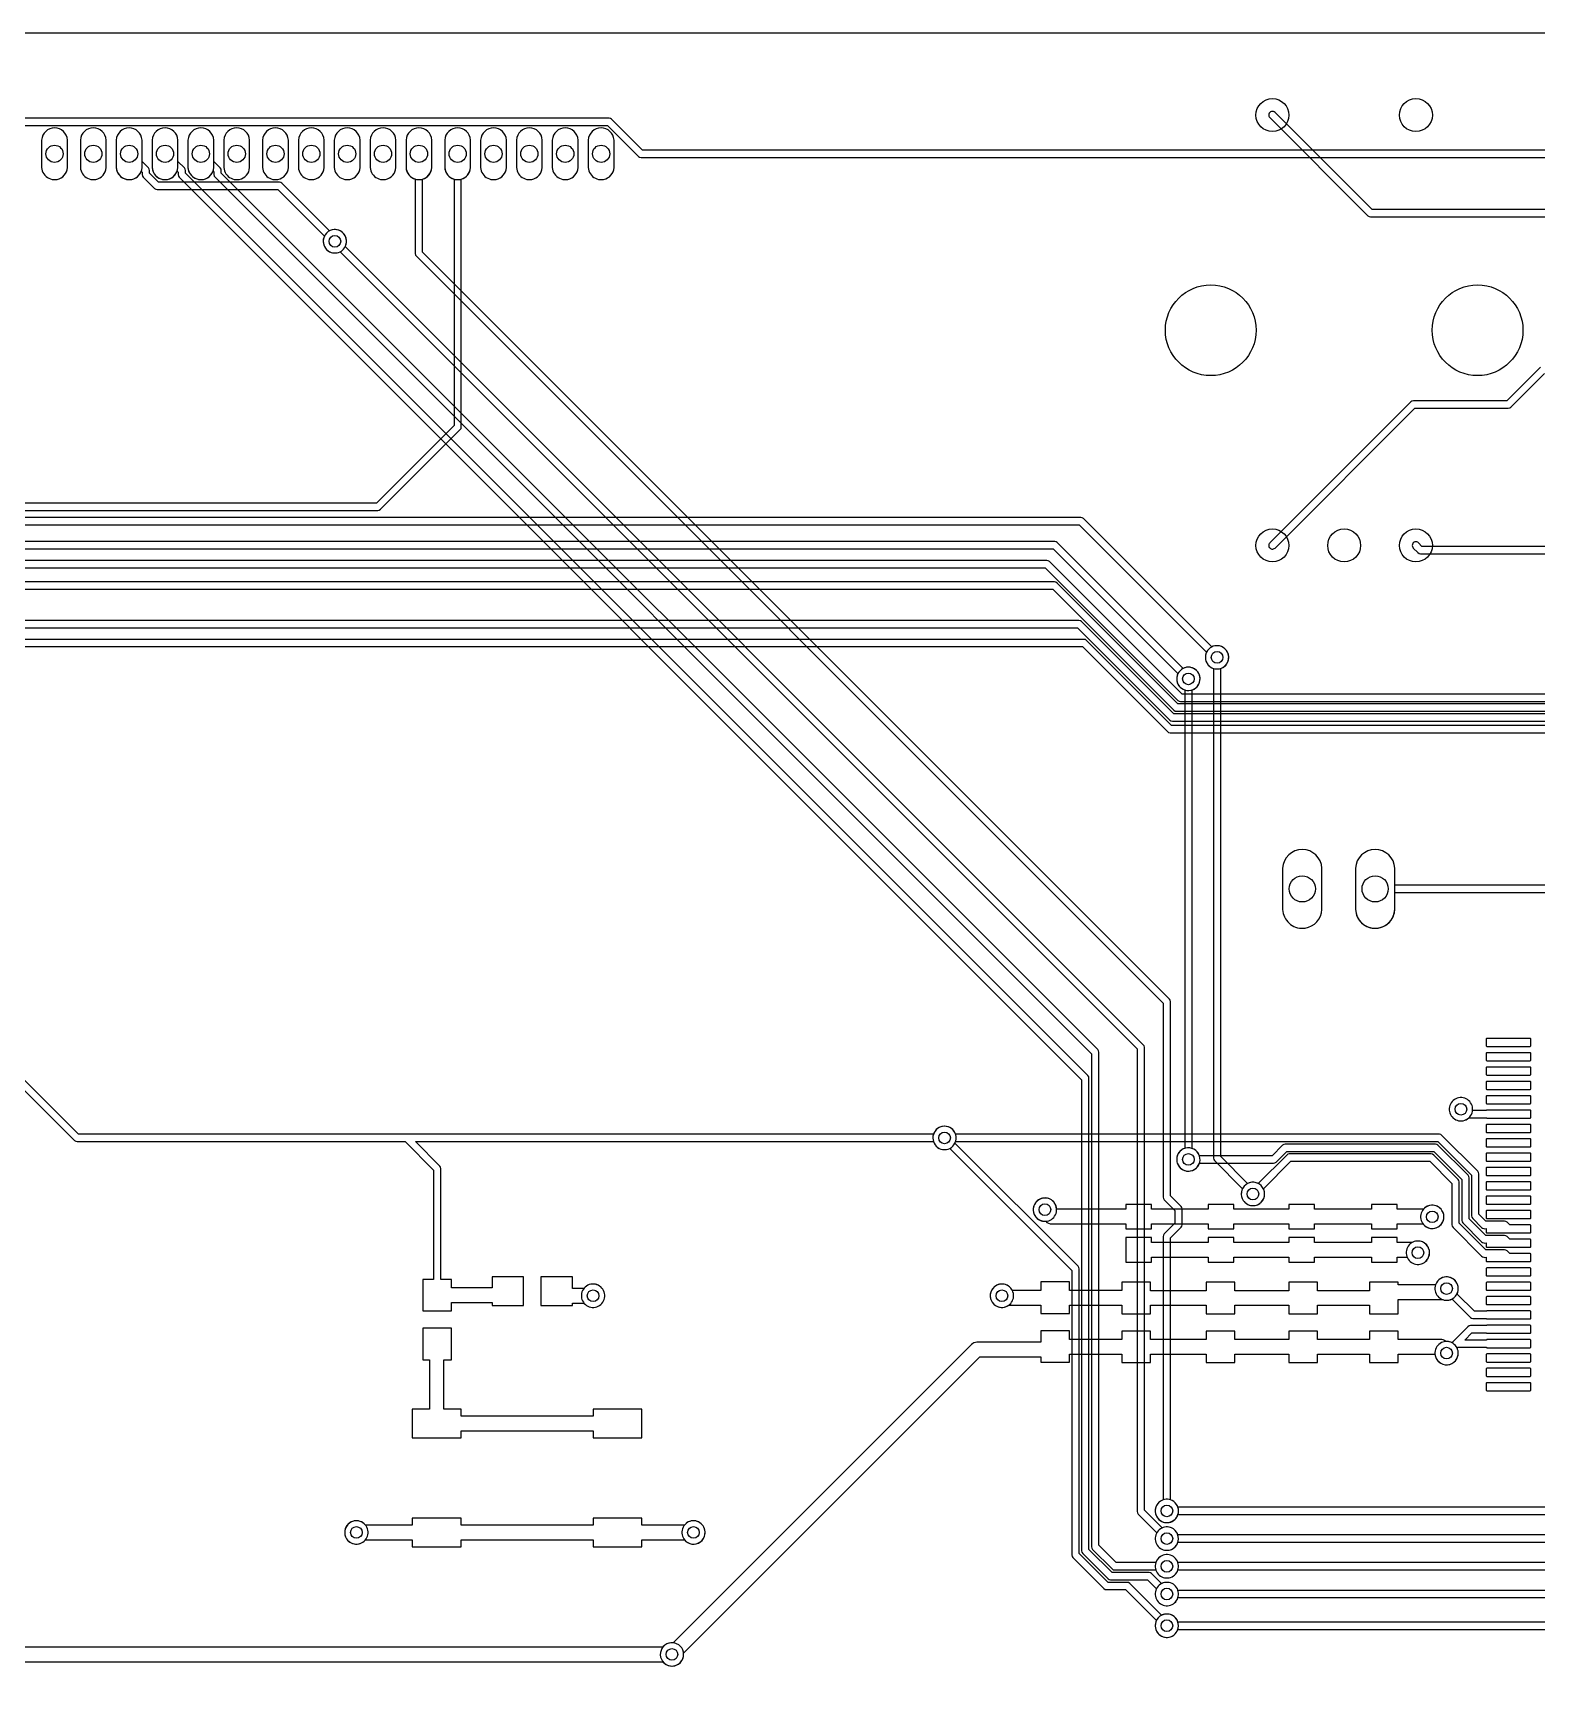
# Model space of a CAD drawing. Header units: millimetres. Extents: x 14 to 284, y -1 to 109.
# Drawn here: x 91.2 to 143.6, y 51 to 109 of the extents above; entities that cross this region are included whole.
import ezdxf

# ---------------------------------------------------------------- set-up
doc = ezdxf.new("R2010")
doc.units = ezdxf.units.MM

msp = doc.modelspace()

# ---------------------------------------------------------------- linework, layer by layer
at = {"layer": '16_copper'}
for points in [[(90.507, 105.789), (111.253, 105.789), (112.332, 104.71, 0.198912), (112.422, 104.673), (149.627, 104.673), (151.387, 102.914, 0.941273), (152.089, 102.504), (152.115, 102.55, 0.720354), (151.566, 103.093), (149.77, 104.89, 0.198912), (149.68, 104.927), (112.474, 104.927), (111.396, 106.006, 0.198912), (111.306, 106.043), (90.454, 106.043, 0.198912)], [(62.816, 52.246), (113.183, 52.246, 0.957941), (113.839, 52.726), (113.806, 52.769, 0.466719), (113.183, 52.754), (62.921, 52.754)]]:
    msp.add_lwpolyline(points, format="xyb", dxfattribs=at)
for points in [[(92.068, 103.908, 0.339455), (92.43, 104.321), (92.43, 105.279, 0.936604), (91.53, 105.279), (91.53, 104.321), (91.538, 104.262), (91.553, 104.205), (91.576, 104.151), (91.605, 104.099), (91.641, 104.053), (91.683, 104.011), (91.729, 103.975), (91.781, 103.946), (91.835, 103.923), (91.892, 103.908), (91.951, 103.9), (92.009, 103.9)], [(93.418, 103.908, 0.339455), (93.78, 104.321), (93.78, 105.279, 0.936604), (92.88, 105.279), (92.88, 104.321), (92.888, 104.262), (92.903, 104.205), (92.926, 104.151), (92.955, 104.099), (92.991, 104.053), (93.033, 104.011), (93.079, 103.975), (93.131, 103.946), (93.185, 103.923), (93.242, 103.908), (93.301, 103.9), (93.359, 103.9)], [(94.668, 103.908, 0.339455), (95.03, 104.321), (95.03, 105.279, 0.936604), (94.13, 105.279), (94.13, 104.321), (94.138, 104.262), (94.153, 104.205), (94.176, 104.151), (94.205, 104.099), (94.241, 104.053), (94.283, 104.011), (94.329, 103.975), (94.381, 103.946), (94.435, 103.923), (94.492, 103.908), (94.551, 103.9), (94.609, 103.9)], [(130.829, 54.205, 1), (130.671, 55.004), (130.619, 54.99, 0.035223), (130.566, 54.968), (130.218, 55.317, 0.198912), (130.128, 55.354), (128.841, 55.354), (128.034, 56.161), (128.034, 72.581, 0.198912), (127.997, 72.671), (96.541, 104.127), (96.541, 104.216, 0.198912), (96.504, 104.306), (96.28, 104.53), (96.28, 105.279, 0.936604), (95.38, 105.279), (95.38, 104.321, 0.812426), (96.254, 104.197), (96.287, 104.163), (96.287, 104.074, 0.198912), (96.324, 103.984), (127.78, 72.529), (127.78, 56.108, 0.198912), (127.817, 56.018), (128.699, 55.137, 0.198912), (128.788, 55.1), (130.075, 55.1), (130.387, 54.788), (130.385, 54.785), (130.364, 54.735), (130.351, 54.684), (130.344, 54.631), (130.344, 54.578), (130.351, 54.525), (130.364, 54.473), (130.385, 54.424), (130.411, 54.378), (130.444, 54.336), (130.481, 54.298), (130.524, 54.266), (130.57, 54.239), (130.619, 54.219), (130.671, 54.205), (130.723, 54.198), (130.777, 54.198)], [(130.829, 55.17, 1), (130.671, 55.969), (130.619, 55.955, 0.235788), (130.363, 55.697), (128.983, 55.697), (128.377, 56.303), (128.377, 73.488, 0.198912), (128.34, 73.578), (97.791, 104.127), (97.791, 104.216, 0.198912), (97.754, 104.306), (97.53, 104.53), (97.53, 105.279, 0.936604), (96.63, 105.279), (96.63, 104.321, 0.812426), (97.504, 104.197), (97.537, 104.163), (97.537, 104.074, 0.198912), (97.574, 103.984), (128.123, 73.436), (128.123, 56.25, 0.198912), (128.16, 56.16), (128.841, 55.48, 0.198912), (128.93, 55.443), (130.363, 55.443), (130.364, 55.439), (130.385, 55.389), (130.411, 55.343), (130.444, 55.301), (130.481, 55.263), (130.524, 55.231), (130.57, 55.204), (130.619, 55.184), (130.671, 55.17), (130.723, 55.163), (130.777, 55.163)], [(98.418, 103.908, 0.339455), (98.78, 104.321), (98.78, 105.279, 0.936604), (97.88, 105.279), (97.88, 104.321), (97.888, 104.262), (97.903, 104.205), (97.926, 104.151), (97.955, 104.099), (97.991, 104.053), (98.033, 104.011), (98.079, 103.975), (98.131, 103.946), (98.185, 103.923), (98.242, 103.908), (98.301, 103.9), (98.359, 103.9)], [(99.768, 103.908, 0.339455), (100.13, 104.321), (100.13, 105.279, 0.936604), (99.23, 105.279), (99.23, 104.321), (99.238, 104.262), (99.253, 104.205), (99.276, 104.151), (99.305, 104.099), (99.341, 104.053), (99.383, 104.011), (99.429, 103.975), (99.481, 103.946), (99.535, 103.923), (99.592, 103.908), (99.651, 103.9), (99.709, 103.9)], [(101.018, 103.908, 0.339455), (101.38, 104.321), (101.38, 105.279, 0.936604), (100.48, 105.279), (100.48, 104.321), (100.488, 104.262), (100.503, 104.205), (100.526, 104.151), (100.555, 104.099), (100.591, 104.053), (100.633, 104.011), (100.679, 103.975), (100.731, 103.946), (100.785, 103.923), (100.842, 103.908), (100.901, 103.9), (100.959, 103.9)], [(102.268, 103.908, 0.339455), (102.63, 104.321), (102.63, 105.279, 0.936604), (101.73, 105.279), (101.73, 104.321), (101.738, 104.262), (101.753, 104.205), (101.776, 104.151), (101.805, 104.099), (101.841, 104.053), (101.883, 104.011), (101.929, 103.975), (101.981, 103.946), (102.035, 103.923), (102.092, 103.908), (102.151, 103.9), (102.209, 103.9)], [(103.518, 103.908, 0.339455), (103.88, 104.321), (103.88, 105.279, 0.936604), (102.98, 105.279), (102.98, 104.321), (102.988, 104.262), (103.003, 104.205), (103.026, 104.151), (103.055, 104.099), (103.091, 104.053), (103.133, 104.011), (103.179, 103.975), (103.231, 103.946), (103.285, 103.923), (103.342, 103.908), (103.401, 103.9), (103.459, 103.9)], [(104.807, 103.918, 0.314638), (105.13, 104.321), (105.13, 105.279, 0.936604), (104.23, 105.279), (104.23, 104.321, 0.314638), (104.553, 103.918), (104.553, 101.32, 0.198912), (104.59, 101.23), (130.623, 75.197), (130.623, 68.434, 0.198912), (130.66, 68.344), (131.033, 67.971), (131.033, 67.529), (130.66, 67.156, 0.198912), (130.623, 67.066), (130.623, 57.887, 0.941276), (130.829, 57.101), (130.881, 57.114, 0.720356), (130.877, 57.887), (130.877, 67.013), (131.25, 67.387, 0.198912), (131.287, 67.476), (131.287, 68.024, 0.198912), (131.25, 68.113), (130.877, 68.487), (130.877, 75.25, 0.198912), (130.84, 75.34), (104.807, 101.373)], [(106.118, 103.908, 0.339455), (106.48, 104.321), (106.48, 105.279, 0.936604), (105.58, 105.279), (105.58, 104.321), (105.588, 104.262), (105.603, 104.205), (105.626, 104.151), (105.655, 104.099), (105.691, 104.053), (105.733, 104.011), (105.779, 103.975), (105.831, 103.946), (105.885, 103.923), (105.942, 103.908), (106.001, 103.9), (106.059, 103.9)], [(107.368, 103.908, 0.339455), (107.73, 104.321), (107.73, 105.279, 0.936604), (106.83, 105.279), (106.83, 104.321), (106.838, 104.262), (106.853, 104.205), (106.876, 104.151), (106.905, 104.099), (106.941, 104.053), (106.983, 104.011), (107.029, 103.975), (107.081, 103.946), (107.135, 103.923), (107.192, 103.908), (107.251, 103.9), (107.309, 103.9)], [(108.618, 103.908, 0.339455), (108.98, 104.321), (108.98, 105.279, 0.936604), (108.08, 105.279), (108.08, 104.321), (108.088, 104.262), (108.103, 104.205), (108.126, 104.151), (108.155, 104.099), (108.191, 104.053), (108.233, 104.011), (108.279, 103.975), (108.331, 103.946), (108.385, 103.923), (108.442, 103.908), (108.501, 103.9), (108.559, 103.9)], [(109.868, 103.908, 0.339455), (110.23, 104.321), (110.23, 105.279, 0.936604), (109.33, 105.279), (109.33, 104.321), (109.338, 104.262), (109.353, 104.205), (109.376, 104.151), (109.405, 104.099), (109.441, 104.053), (109.483, 104.011), (109.529, 103.975), (109.581, 103.946), (109.635, 103.923), (109.692, 103.908), (109.751, 103.9), (109.809, 103.9)], [(111.118, 103.908, 0.339455), (111.48, 104.321), (111.48, 105.279, 0.936604), (110.58, 105.279), (110.58, 104.321), (110.588, 104.262), (110.603, 104.205), (110.626, 104.151), (110.655, 104.099), (110.691, 104.053), (110.733, 104.011), (110.779, 103.975), (110.831, 103.946), (110.885, 103.923), (110.942, 103.908), (111.001, 103.9), (111.059, 103.9)], [(130.829, 56.135, 1), (130.671, 56.934), (130.619, 56.92), (130.588, 56.908), (129.967, 57.529), (129.967, 73.66, 0.198912), (129.929, 73.75), (102.113, 101.566, 0.941273), (101.411, 101.976), (101.385, 101.93, 0.720354), (101.934, 101.387), (129.713, 73.608), (129.713, 57.476, 0.198912), (129.75, 57.387), (130.398, 56.738), (130.385, 56.715), (130.364, 56.666), (130.351, 56.614), (130.344, 56.561), (130.344, 56.508), (130.351, 56.455), (130.364, 56.404), (130.385, 56.355), (130.411, 56.309), (130.444, 56.266), (130.481, 56.229), (130.524, 56.196), (130.57, 56.17), (130.619, 56.149), (130.671, 56.135), (130.723, 56.128), (130.777, 56.128)], [(133.829, 68.148, 1), (133.671, 68.947), (133.619, 68.933, 0.035223), (133.566, 68.911), (132.627, 69.85), (132.627, 86.863, 0.941276), (132.421, 87.649), (132.369, 87.636, 0.720356), (132.373, 86.863), (132.373, 69.797, 0.198912), (132.41, 69.708), (133.387, 68.731), (133.385, 68.728), (133.364, 68.678), (133.351, 68.627), (133.344, 68.574), (133.344, 68.521), (133.351, 68.468), (133.364, 68.416), (133.385, 68.367), (133.411, 68.321), (133.444, 68.279), (133.481, 68.241), (133.524, 68.209), (133.57, 68.182), (133.619, 68.162), (133.671, 68.148), (133.723, 68.141), (133.777, 68.141)], [(131.579, 69.351, 0.771278), (131.627, 70.137), (131.627, 86.113, 0.941276), (131.421, 86.899), (131.369, 86.886, 0.720356), (131.373, 86.113), (131.373, 70.137), (131.369, 70.136), (131.32, 70.115), (131.274, 70.089), (131.231, 70.056), (131.194, 70.019), (131.161, 69.976), (131.135, 69.93), (131.114, 69.881), (131.101, 69.829), (131.094, 69.777), (131.094, 69.723), (131.101, 69.671), (131.114, 69.619), (131.135, 69.57), (131.161, 69.524), (131.194, 69.481), (131.231, 69.444), (131.274, 69.411), (131.32, 69.385), (131.369, 69.364), (131.421, 69.351), (131.473, 69.344), (131.527, 69.344)], [(135.571, 77.815, 0.357806), (136.156, 78.461), (136.156, 79.899, 0.95208), (134.784, 79.899), (134.784, 78.461), (134.791, 78.393), (134.804, 78.327), (134.824, 78.263), (134.849, 78.201), (134.881, 78.141), (134.918, 78.085), (134.961, 78.033), (135.009, 77.985), (135.061, 77.943), (135.117, 77.905), (135.176, 77.873), (135.239, 77.848), (135.303, 77.828), (135.369, 77.815), (135.436, 77.808), (135.504, 77.808)], [(138.111, 77.815, 0.357806), (138.696, 78.461), (138.696, 79.899, 0.95208), (137.324, 79.899), (137.324, 78.461), (137.331, 78.393), (137.344, 78.327), (137.364, 78.263), (137.389, 78.201), (137.421, 78.141), (137.458, 78.085), (137.501, 78.033), (137.549, 77.985), (137.601, 77.943), (137.657, 77.905), (137.716, 77.873), (137.779, 77.848), (137.843, 77.828), (137.909, 77.815), (137.976, 77.808), (138.044, 77.808)], [(130.829, 53.101, 1), (130.671, 53.899), (130.619, 53.886, 0.035223), (130.566, 53.863), (129.456, 54.974, 0.198912), (129.366, 55.011), (128.699, 55.011), (127.691, 56.019), (127.691, 65.936, 0.198912), (127.654, 66.026), (123.363, 70.316, 0.941273), (122.661, 70.726), (122.635, 70.68, 0.720354), (123.184, 70.137), (127.437, 65.883), (127.437, 55.966, 0.198912), (127.474, 55.876), (128.557, 54.794, 0.198912), (128.646, 54.757), (129.314, 54.757), (130.387, 53.684), (130.385, 53.68), (130.364, 53.631), (130.351, 53.579), (130.344, 53.527), (130.344, 53.473), (130.351, 53.421), (130.364, 53.369), (130.385, 53.32), (130.411, 53.274), (130.444, 53.231), (130.481, 53.194), (130.524, 53.161), (130.57, 53.135), (130.619, 53.114), (130.671, 53.101), (130.723, 53.094), (130.777, 53.094)]]:
    msp.add_lwpolyline(points, format="xyb", close=True, dxfattribs=at)
for points in [[(141.079, 71.101), (141.131, 71.114), (141.18, 71.135), (141.226, 71.161), (141.269, 71.194), (141.306, 71.231), (141.339, 71.274), (141.365, 71.32), (141.386, 71.369), (141.399, 71.421), (141.406, 71.473), (141.406, 71.527), (141.399, 71.579), (141.386, 71.631), (141.365, 71.68), (141.339, 71.726), (141.306, 71.769), (141.269, 71.806), (141.226, 71.839), (141.18, 71.865), (141.131, 71.886), (141.079, 71.899), (141.027, 71.906), (140.973, 71.906), (140.921, 71.899), (140.869, 71.886), (140.82, 71.865), (140.774, 71.839), (140.731, 71.806), (140.694, 71.769), (140.661, 71.726), (140.635, 71.68), (140.614, 71.631), (140.601, 71.579), (140.594, 71.527), (140.594, 71.473), (140.601, 71.421), (140.614, 71.369), (140.635, 71.32), (140.661, 71.274), (140.694, 71.231), (140.731, 71.194), (140.774, 71.161), (140.82, 71.135), (140.869, 71.114), (140.921, 71.101), (140.973, 71.094), (141.027, 71.094)], [(126.579, 67.601), (126.631, 67.614), (126.68, 67.635), (126.726, 67.661), (126.769, 67.694), (126.806, 67.731), (126.839, 67.774), (126.865, 67.82), (126.886, 67.869), (126.899, 67.921), (126.906, 67.973), (126.906, 68.027), (126.899, 68.079), (126.886, 68.131), (126.865, 68.18), (126.839, 68.226), (126.806, 68.269), (126.769, 68.306), (126.726, 68.339), (126.68, 68.365), (126.631, 68.386), (126.579, 68.399), (126.527, 68.406), (126.473, 68.406), (126.421, 68.399), (126.369, 68.386), (126.32, 68.365), (126.274, 68.339), (126.231, 68.306), (126.194, 68.269), (126.161, 68.226), (126.135, 68.18), (126.114, 68.131), (126.101, 68.079), (126.094, 68.027), (126.094, 67.973), (126.101, 67.921), (126.114, 67.869), (126.135, 67.82), (126.161, 67.774), (126.194, 67.731), (126.231, 67.694), (126.274, 67.661), (126.32, 67.635), (126.369, 67.614), (126.421, 67.601), (126.473, 67.594), (126.527, 67.594)], [(140.079, 67.351), (140.131, 67.364), (140.18, 67.385), (140.226, 67.411), (140.269, 67.444), (140.306, 67.481), (140.339, 67.524), (140.365, 67.57), (140.386, 67.619), (140.399, 67.671), (140.406, 67.723), (140.406, 67.777), (140.399, 67.829), (140.386, 67.881), (140.365, 67.93), (140.339, 67.976), (140.306, 68.019), (140.269, 68.056), (140.226, 68.089), (140.18, 68.115), (140.131, 68.136), (140.079, 68.149), (140.027, 68.156), (139.973, 68.156), (139.921, 68.149), (139.869, 68.136), (139.82, 68.115), (139.774, 68.089), (139.731, 68.056), (139.694, 68.019), (139.661, 67.976), (139.635, 67.93), (139.614, 67.881), (139.601, 67.829), (139.594, 67.777), (139.594, 67.723), (139.601, 67.671), (139.614, 67.619), (139.635, 67.57), (139.661, 67.524), (139.694, 67.481), (139.731, 67.444), (139.774, 67.411), (139.82, 67.385), (139.869, 67.364), (139.921, 67.351), (139.973, 67.344), (140.027, 67.344)], [(139.579, 66.101), (139.631, 66.114), (139.68, 66.135), (139.726, 66.161), (139.769, 66.194), (139.806, 66.231), (139.839, 66.274), (139.865, 66.32), (139.886, 66.369), (139.899, 66.421), (139.906, 66.473), (139.906, 66.527), (139.899, 66.579), (139.886, 66.631), (139.865, 66.68), (139.839, 66.726), (139.806, 66.769), (139.769, 66.806), (139.726, 66.839), (139.68, 66.865), (139.631, 66.886), (139.579, 66.899), (139.527, 66.906), (139.473, 66.906), (139.421, 66.899), (139.369, 66.886), (139.32, 66.865), (139.274, 66.839), (139.231, 66.806), (139.194, 66.769), (139.161, 66.726), (139.135, 66.68), (139.114, 66.631), (139.101, 66.579), (139.094, 66.527), (139.094, 66.473), (139.101, 66.421), (139.114, 66.369), (139.135, 66.32), (139.161, 66.274), (139.194, 66.231), (139.231, 66.194), (139.274, 66.161), (139.32, 66.135), (139.369, 66.114), (139.421, 66.101), (139.473, 66.094), (139.527, 66.094)], [(140.579, 64.851), (140.631, 64.864), (140.68, 64.885), (140.726, 64.911), (140.769, 64.944), (140.806, 64.981), (140.839, 65.024), (140.865, 65.07), (140.886, 65.119), (140.899, 65.171), (140.906, 65.223), (140.906, 65.277), (140.899, 65.329), (140.886, 65.381), (140.865, 65.43), (140.839, 65.476), (140.806, 65.519), (140.769, 65.556), (140.726, 65.589), (140.68, 65.615), (140.631, 65.636), (140.579, 65.649), (140.527, 65.656), (140.473, 65.656), (140.421, 65.649), (140.369, 65.636), (140.32, 65.615), (140.274, 65.589), (140.231, 65.556), (140.194, 65.519), (140.161, 65.476), (140.135, 65.43), (140.114, 65.381), (140.101, 65.329), (140.094, 65.277), (140.094, 65.223), (140.101, 65.171), (140.114, 65.119), (140.135, 65.07), (140.161, 65.024), (140.194, 64.981), (140.231, 64.944), (140.274, 64.911), (140.32, 64.885), (140.369, 64.864), (140.421, 64.851), (140.473, 64.844), (140.527, 64.844)], [(110.829, 64.601), (110.881, 64.614), (110.93, 64.635), (110.976, 64.661), (111.019, 64.694), (111.056, 64.731), (111.089, 64.774), (111.115, 64.82), (111.136, 64.869), (111.149, 64.921), (111.156, 64.973), (111.156, 65.027), (111.149, 65.079), (111.136, 65.131), (111.115, 65.18), (111.089, 65.226), (111.056, 65.269), (111.019, 65.306), (110.976, 65.339), (110.93, 65.365), (110.881, 65.386), (110.829, 65.399), (110.777, 65.406), (110.723, 65.406), (110.671, 65.399), (110.619, 65.386), (110.57, 65.365), (110.524, 65.339), (110.481, 65.306), (110.444, 65.269), (110.411, 65.226), (110.385, 65.18), (110.364, 65.131), (110.351, 65.079), (110.344, 65.027), (110.344, 64.973), (110.351, 64.921), (110.364, 64.869), (110.385, 64.82), (110.411, 64.774), (110.444, 64.731), (110.481, 64.694), (110.524, 64.661), (110.57, 64.635), (110.619, 64.614), (110.671, 64.601), (110.723, 64.594), (110.777, 64.594)], [(125.079, 64.601), (125.131, 64.614), (125.18, 64.635), (125.226, 64.661), (125.269, 64.694), (125.306, 64.731), (125.339, 64.774), (125.365, 64.82), (125.386, 64.869), (125.399, 64.921), (125.406, 64.973), (125.406, 65.027), (125.399, 65.079), (125.386, 65.131), (125.365, 65.18), (125.339, 65.226), (125.306, 65.269), (125.269, 65.306), (125.226, 65.339), (125.18, 65.365), (125.131, 65.386), (125.079, 65.399), (125.027, 65.406), (124.973, 65.406), (124.921, 65.399), (124.869, 65.386), (124.82, 65.365), (124.774, 65.339), (124.731, 65.306), (124.694, 65.269), (124.661, 65.226), (124.635, 65.18), (124.614, 65.131), (124.601, 65.079), (124.594, 65.027), (124.594, 64.973), (124.601, 64.921), (124.614, 64.869), (124.635, 64.82), (124.661, 64.774), (124.694, 64.731), (124.731, 64.694), (124.774, 64.661), (124.82, 64.635), (124.869, 64.614), (124.921, 64.601), (124.973, 64.594), (125.027, 64.594)], [(140.579, 62.601), (140.631, 62.614), (140.68, 62.635), (140.726, 62.661), (140.769, 62.694), (140.806, 62.731), (140.839, 62.774), (140.865, 62.82), (140.886, 62.869), (140.899, 62.921), (140.906, 62.973), (140.906, 63.027), (140.899, 63.079), (140.886, 63.131), (140.865, 63.18), (140.839, 63.226), (140.806, 63.269), (140.769, 63.306), (140.726, 63.339), (140.68, 63.365), (140.631, 63.386), (140.579, 63.399), (140.527, 63.406), (140.473, 63.406), (140.421, 63.399), (140.369, 63.386), (140.32, 63.365), (140.274, 63.339), (140.231, 63.306), (140.194, 63.269), (140.161, 63.226), (140.135, 63.18), (140.114, 63.131), (140.101, 63.079), (140.094, 63.027), (140.094, 62.973), (140.101, 62.921), (140.114, 62.869), (140.135, 62.82), (140.161, 62.774), (140.194, 62.731), (140.231, 62.694), (140.274, 62.661), (140.32, 62.635), (140.369, 62.614), (140.421, 62.601), (140.473, 62.594), (140.527, 62.594)], [(102.579, 56.351), (102.631, 56.364), (102.68, 56.385), (102.726, 56.411), (102.769, 56.444), (102.806, 56.481), (102.839, 56.524), (102.865, 56.57), (102.886, 56.619), (102.899, 56.671), (102.906, 56.723), (102.906, 56.777), (102.899, 56.829), (102.886, 56.881), (102.865, 56.93), (102.839, 56.976), (102.806, 57.019), (102.769, 57.056), (102.726, 57.089), (102.68, 57.115), (102.631, 57.136), (102.579, 57.149), (102.527, 57.156), (102.473, 57.156), (102.421, 57.149), (102.369, 57.136), (102.32, 57.115), (102.274, 57.089), (102.231, 57.056), (102.194, 57.019), (102.161, 56.976), (102.135, 56.93), (102.114, 56.881), (102.101, 56.829), (102.094, 56.777), (102.094, 56.723), (102.101, 56.671), (102.114, 56.619), (102.135, 56.57), (102.161, 56.524), (102.194, 56.481), (102.231, 56.444), (102.274, 56.411), (102.32, 56.385), (102.369, 56.364), (102.421, 56.351), (102.473, 56.344), (102.527, 56.344)], [(114.329, 56.351), (114.381, 56.364), (114.43, 56.385), (114.476, 56.411), (114.519, 56.444), (114.556, 56.481), (114.589, 56.524), (114.615, 56.57), (114.636, 56.619), (114.649, 56.671), (114.656, 56.723), (114.656, 56.777), (114.649, 56.829), (114.636, 56.881), (114.615, 56.93), (114.589, 56.976), (114.556, 57.019), (114.519, 57.056), (114.476, 57.089), (114.43, 57.115), (114.381, 57.136), (114.329, 57.149), (114.277, 57.156), (114.223, 57.156), (114.171, 57.149), (114.119, 57.136), (114.07, 57.115), (114.024, 57.089), (113.981, 57.056), (113.944, 57.019), (113.911, 56.976), (113.885, 56.93), (113.864, 56.881), (113.851, 56.829), (113.844, 56.777), (113.844, 56.723), (113.851, 56.671), (113.864, 56.619), (113.885, 56.57), (113.911, 56.524), (113.944, 56.481), (113.981, 56.444), (114.024, 56.411), (114.07, 56.385), (114.119, 56.364), (114.171, 56.351), (114.223, 56.344), (114.277, 56.344)]]:
    msp.add_lwpolyline(points, close=True, dxfattribs=at)
at = {"layer": '1_copper'}
for points in [[(149.08, 103.23), (148.487, 103.23), (148.487, 105.02), (148.91, 105.02), (148.91, 106.02), (147.81, 106.02), (147.81, 105.02), (148.233, 105.02), (148.233, 103.23), (147.98, 103.23), (147.98, 102.857), (137.903, 102.857), (134.52, 106.24, 1), (134.34, 106.06), (137.76, 102.64, 0.198912), (137.85, 102.603), (147.98, 102.603), (147.98, 102.23), (149.08, 102.23)], [(92.068, 103.908, 0.339455), (92.43, 104.321), (92.43, 105.279, 0.936604), (91.53, 105.279), (91.53, 104.321), (91.538, 104.262), (91.553, 104.205), (91.576, 104.151), (91.605, 104.099), (91.641, 104.053), (91.683, 104.011), (91.729, 103.975), (91.781, 103.946), (91.835, 103.923), (91.892, 103.908), (91.951, 103.9), (92.009, 103.9)], [(93.418, 103.908, 0.339455), (93.78, 104.321), (93.78, 105.279, 0.936604), (92.88, 105.279), (92.88, 104.321), (92.888, 104.262), (92.903, 104.205), (92.926, 104.151), (92.955, 104.099), (92.991, 104.053), (93.033, 104.011), (93.079, 103.975), (93.131, 103.946), (93.185, 103.923), (93.242, 103.908), (93.301, 103.9), (93.359, 103.9)], [(101.829, 101.351, 1), (101.671, 102.149), (101.619, 102.136, 0.035223), (101.566, 102.113), (99.906, 103.774, 0.198912), (99.816, 103.811), (95.607, 103.811), (95.291, 104.127), (95.291, 104.216, 0.198912), (95.254, 104.306), (95.03, 104.53), (95.03, 105.279, 0.936604), (94.13, 105.279), (94.13, 104.321, 0.812426), (95.004, 104.197), (95.037, 104.163), (95.037, 104.074, 0.198912), (95.074, 103.984), (95.464, 103.594, 0.198912), (95.554, 103.557), (99.763, 103.557), (101.387, 101.934), (101.385, 101.93), (101.364, 101.881), (101.351, 101.829), (101.344, 101.777), (101.344, 101.723), (101.351, 101.671), (101.364, 101.619), (101.385, 101.57), (101.411, 101.524), (101.444, 101.481), (101.481, 101.444), (101.524, 101.411), (101.57, 101.385), (101.619, 101.364), (101.671, 101.351), (101.723, 101.344), (101.777, 101.344)], [(95.918, 103.908, 0.339455), (96.28, 104.321), (96.28, 105.279, 0.936604), (95.38, 105.279), (95.38, 104.321), (95.388, 104.262), (95.403, 104.205), (95.426, 104.151), (95.455, 104.099), (95.491, 104.053), (95.533, 104.011), (95.579, 103.975), (95.631, 103.946), (95.685, 103.923), (95.742, 103.908), (95.801, 103.9), (95.859, 103.9)], [(97.168, 103.908, 0.339455), (97.53, 104.321), (97.53, 105.279, 0.936604), (96.63, 105.279), (96.63, 104.321), (96.638, 104.262), (96.653, 104.205), (96.676, 104.151), (96.705, 104.099), (96.741, 104.053), (96.783, 104.011), (96.829, 103.975), (96.881, 103.946), (96.935, 103.923), (96.992, 103.908), (97.051, 103.9), (97.109, 103.9)], [(98.418, 103.908, 0.339455), (98.78, 104.321), (98.78, 105.279, 0.936604), (97.88, 105.279), (97.88, 104.321), (97.888, 104.262), (97.903, 104.205), (97.926, 104.151), (97.955, 104.099), (97.991, 104.053), (98.033, 104.011), (98.079, 103.975), (98.131, 103.946), (98.185, 103.923), (98.242, 103.908), (98.301, 103.9), (98.359, 103.9)], [(99.768, 103.908, 0.339455), (100.13, 104.321), (100.13, 105.279, 0.936604), (99.23, 105.279), (99.23, 104.321), (99.238, 104.262), (99.253, 104.205), (99.276, 104.151), (99.305, 104.099), (99.341, 104.053), (99.383, 104.011), (99.429, 103.975), (99.481, 103.946), (99.535, 103.923), (99.592, 103.908), (99.651, 103.9), (99.709, 103.9)], [(101.018, 103.908, 0.339455), (101.38, 104.321), (101.38, 105.279, 0.936604), (100.48, 105.279), (100.48, 104.321), (100.488, 104.262), (100.503, 104.205), (100.526, 104.151), (100.555, 104.099), (100.591, 104.053), (100.633, 104.011), (100.679, 103.975), (100.731, 103.946), (100.785, 103.923), (100.842, 103.908), (100.901, 103.9), (100.959, 103.9)], [(102.268, 103.908, 0.339455), (102.63, 104.321), (102.63, 105.279, 0.936604), (101.73, 105.279), (101.73, 104.321), (101.738, 104.262), (101.753, 104.205), (101.776, 104.151), (101.805, 104.099), (101.841, 104.053), (101.883, 104.011), (101.929, 103.975), (101.981, 103.946), (102.035, 103.923), (102.092, 103.908), (102.151, 103.9), (102.209, 103.9)], [(103.518, 103.908, 0.339455), (103.88, 104.321), (103.88, 105.279, 0.936604), (102.98, 105.279), (102.98, 104.321), (102.988, 104.262), (103.003, 104.205), (103.026, 104.151), (103.055, 104.099), (103.091, 104.053), (103.133, 104.011), (103.179, 103.975), (103.231, 103.946), (103.285, 103.923), (103.342, 103.908), (103.401, 103.9), (103.459, 103.9)], [(104.768, 103.908, 0.339455), (105.13, 104.321), (105.13, 105.279, 0.936604), (104.23, 105.279), (104.23, 104.321), (104.238, 104.262), (104.253, 104.205), (104.276, 104.151), (104.305, 104.099), (104.341, 104.053), (104.383, 104.011), (104.429, 103.975), (104.481, 103.946), (104.535, 103.923), (104.592, 103.908), (104.651, 103.9), (104.709, 103.9)], [(107.368, 103.908, 0.339455), (107.73, 104.321), (107.73, 105.279, 0.936604), (106.83, 105.279), (106.83, 104.321), (106.838, 104.262), (106.853, 104.205), (106.876, 104.151), (106.905, 104.099), (106.941, 104.053), (106.983, 104.011), (107.029, 103.975), (107.081, 103.946), (107.135, 103.923), (107.192, 103.908), (107.251, 103.9), (107.309, 103.9)], [(108.618, 103.908, 0.339455), (108.98, 104.321), (108.98, 105.279, 0.936604), (108.08, 105.279), (108.08, 104.321), (108.088, 104.262), (108.103, 104.205), (108.126, 104.151), (108.155, 104.099), (108.191, 104.053), (108.233, 104.011), (108.279, 103.975), (108.331, 103.946), (108.385, 103.923), (108.442, 103.908), (108.501, 103.9), (108.559, 103.9)], [(109.868, 103.908, 0.339455), (110.23, 104.321), (110.23, 105.279, 0.936604), (109.33, 105.279), (109.33, 104.321), (109.338, 104.262), (109.353, 104.205), (109.376, 104.151), (109.405, 104.099), (109.441, 104.053), (109.483, 104.011), (109.529, 103.975), (109.581, 103.946), (109.635, 103.923), (109.692, 103.908), (109.751, 103.9), (109.809, 103.9)], [(111.118, 103.908, 0.339455), (111.48, 104.321), (111.48, 105.279, 0.936604), (110.58, 105.279), (110.58, 104.321), (110.588, 104.262), (110.603, 104.205), (110.626, 104.151), (110.655, 104.099), (110.691, 104.053), (110.733, 104.011), (110.779, 103.975), (110.831, 103.946), (110.885, 103.923), (110.942, 103.908), (111.001, 103.9), (111.059, 103.9)], [(149.02, 91.49), (148.597, 91.49), (148.597, 93.58), (148.96, 93.58), (148.96, 94.58), (147.86, 94.58), (147.86, 93.58), (148.343, 93.58), (148.343, 91.49), (147.92, 91.49), (147.92, 91.117), (139.643, 91.117), (139.52, 91.24, 1), (139.34, 91.06), (139.5, 90.9, 0.198912), (139.59, 90.863), (147.92, 90.863), (147.92, 90.49), (149.02, 90.49)], [(67.221, 91.287, 0.187839), (67.137, 91.25), (67.084, 91.198), (66.887, 91.198, 0.941276), (66.101, 90.991), (66.114, 90.94, 0.720356), (66.887, 90.944), (67.137, 90.944, 0.340744), (67.279, 91.033), (126.787, 91.033), (131.137, 86.684, 0.941273), (131.839, 86.274), (131.865, 86.32, 0.720354), (131.316, 86.863), (126.929, 91.25, 0.198912), (126.84, 91.287), (67.226, 91.287)], [(135.571, 77.815, 0.357806), (136.156, 78.461), (136.156, 79.899, 0.95208), (134.784, 79.899), (134.784, 78.461), (134.791, 78.393), (134.804, 78.327), (134.824, 78.263), (134.849, 78.201), (134.881, 78.141), (134.918, 78.085), (134.961, 78.033), (135.009, 77.985), (135.061, 77.943), (135.117, 77.905), (135.176, 77.873), (135.239, 77.848), (135.303, 77.828), (135.369, 77.815), (135.436, 77.808), (135.504, 77.808)], [(141.079, 71.101, 0.139786), (141.278, 71.203), (141.888, 71.203), (141.895, 71.195), (141.908, 71.19), (143.412, 71.19), (143.425, 71.195), (143.435, 71.205), (143.44, 71.218), (143.44, 71.442), (143.435, 71.455), (143.425, 71.465), (143.412, 71.47), (141.908, 71.47), (141.895, 71.465), (141.888, 71.457), (141.404, 71.457), (141.406, 71.473), (141.406, 71.527), (141.399, 71.579), (141.386, 71.631), (141.365, 71.68), (141.339, 71.726), (141.306, 71.769), (141.269, 71.806), (141.226, 71.839), (141.18, 71.865), (141.131, 71.886), (141.079, 71.899), (141.027, 71.906), (140.973, 71.906), (140.921, 71.899), (140.869, 71.886), (140.82, 71.865), (140.774, 71.839), (140.731, 71.806), (140.694, 71.769), (140.661, 71.726), (140.635, 71.68), (140.614, 71.631), (140.601, 71.579), (140.594, 71.527), (140.594, 71.473), (140.601, 71.421), (140.614, 71.369), (140.635, 71.32), (140.661, 71.274), (140.694, 71.231), (140.731, 71.194), (140.774, 71.161), (140.82, 71.135), (140.869, 71.114), (140.921, 71.101), (140.973, 71.094), (141.027, 71.094)], [(143.425, 66.695), (143.435, 66.705), (143.44, 66.718), (143.44, 66.942), (143.435, 66.955), (143.425, 66.965), (143.412, 66.97), (142.7, 66.97), (142.606, 67.064, 0.198912), (142.516, 67.101), (141.864, 67.101), (141.284, 67.681), (141.284, 69.108, 0.198912), (141.247, 69.198), (140.198, 70.247, 0.198912), (140.108, 70.284), (134.875, 70.284, 0.198912), (134.785, 70.247), (134.415, 69.877), (131.887, 69.877, 0.941276), (131.101, 69.671), (131.114, 69.619, 0.720356), (131.887, 69.623), (134.468, 69.623, 0.198912), (134.557, 69.66), (134.927, 70.03), (140.055, 70.03), (141.03, 69.055), (141.03, 67.628, 0.198912), (141.067, 67.538), (141.721, 66.884, 0.33212), (141.88, 66.847), (141.88, 66.718), (141.885, 66.705), (141.895, 66.695), (141.908, 66.69), (143.412, 66.69)], [(135.011, 69.941, 0.187839), (134.927, 69.904), (133.934, 68.911, 0.941273), (133.524, 68.209), (133.57, 68.182, 0.720354), (134.113, 68.731), (135.069, 69.687), (139.913, 69.687), (140.687, 68.913), (140.687, 67.471, 0.198912), (140.724, 67.381), (141.721, 66.384, 0.33212), (141.88, 66.347), (141.88, 66.218), (141.885, 66.205), (141.895, 66.195), (141.908, 66.19), (143.412, 66.19), (143.425, 66.195), (143.435, 66.205), (143.44, 66.218), (143.44, 66.442), (143.435, 66.455), (143.425, 66.465), (143.412, 66.47), (142.7, 66.47), (142.606, 66.564, 0.198912), (142.516, 66.601), (141.864, 66.601), (140.941, 67.524), (140.941, 68.966, 0.198912), (140.904, 69.056), (140.056, 69.904, 0.198912), (139.966, 69.941), (135.017, 69.941)], [(130.22, 67.506), (132.19, 67.506), (132.19, 67.335), (133.09, 67.335), (133.09, 67.506), (135, 67.506), (135, 67.335), (135.9, 67.335), (135.9, 67.506), (137.88, 67.506), (137.88, 67.335), (138.78, 67.335), (138.78, 67.506), (139.675, 67.506, 0.972919), (140.339, 67.976), (140.306, 68.019, 0.457322), (139.69, 68.014), (138.78, 68.014), (138.78, 68.185), (137.88, 68.185), (137.88, 68.014), (135.9, 68.014), (135.9, 68.185), (135, 68.185), (135, 68.014), (133.09, 68.014), (133.09, 68.185), (132.19, 68.185), (132.19, 68.014), (130.22, 68.014), (130.22, 68.185), (129.32, 68.185), (129.32, 68.014), (126.906, 68.014, 0.951264), (126.094, 68.027), (126.094, 67.973, 0.376372), (126.473, 67.594), (126.527, 67.594, 0.231096), (126.74, 67.506), (129.32, 67.506), (129.32, 67.335), (130.22, 67.335)], [(139.579, 66.101, 1), (139.421, 66.899), (139.369, 66.886), (139.32, 66.865), (139.3, 66.854), (138.78, 66.854), (138.78, 67.025), (137.88, 67.025), (137.88, 66.854), (135.9, 66.854), (135.9, 67.025), (135, 67.025), (135, 66.854), (133.09, 66.854), (133.09, 67.025), (132.19, 67.025), (132.19, 66.854), (130.22, 66.854), (130.22, 67.025), (129.32, 67.025), (129.32, 66.175), (130.22, 66.175), (130.22, 66.346), (132.19, 66.346), (132.19, 66.175), (133.09, 66.175), (133.09, 66.346), (135, 66.346), (135, 66.175), (135.9, 66.175), (135.9, 66.346), (137.88, 66.346), (137.88, 66.175), (138.78, 66.175), (138.78, 66.346), (139.124, 66.346), (139.135, 66.32), (139.161, 66.274), (139.194, 66.231), (139.231, 66.194), (139.274, 66.161), (139.32, 66.135), (139.369, 66.114), (139.421, 66.101), (139.473, 66.094), (139.527, 66.094)], [(110.829, 64.601, 1), (110.671, 65.399), (110.619, 65.386, 0.143112), (110.433, 65.254), (110.03, 65.254), (110.03, 65.66), (108.93, 65.66), (108.93, 64.66), (110.03, 64.66), (110.03, 64.746), (110.433, 64.746), (110.444, 64.731), (110.481, 64.694), (110.524, 64.661), (110.57, 64.635), (110.619, 64.614), (110.671, 64.601), (110.723, 64.594), (110.777, 64.594)], [(143.425, 64.195), (143.435, 64.205), (143.44, 64.218), (143.44, 64.442), (143.435, 64.455), (143.425, 64.465), (143.412, 64.47), (141.908, 64.47), (141.895, 64.465), (141.888, 64.457), (141.473, 64.457), (140.87, 65.06, 0.106555), (140.899, 65.171), (140.906, 65.223, 0.879127), (140.114, 65.379), (138.81, 65.379), (138.81, 65.47), (137.81, 65.47), (137.81, 65.174), (136, 65.174), (136, 65.47), (135, 65.47), (135, 65.174), (133.12, 65.174), (133.12, 65.47), (132.12, 65.47), (132.12, 65.174), (130.18, 65.174), (130.18, 65.47), (129.18, 65.47), (129.18, 65.184), (127.36, 65.184), (127.36, 65.48), (126.36, 65.48), (126.36, 65.184), (125.363, 65.184, 0.994538), (124.635, 64.82), (124.661, 64.774, 0.431619), (125.245, 64.676), (126.36, 64.676), (126.36, 64.38), (127.36, 64.38), (127.36, 64.676), (129.18, 64.676), (129.18, 64.37), (130.18, 64.37), (130.18, 64.666), (132.12, 64.666), (132.12, 64.37), (133.12, 64.37), (133.12, 64.666), (135, 64.666), (135, 64.37), (136, 64.37), (136, 64.666), (137.81, 64.666), (137.81, 64.37), (138.81, 64.37), (138.81, 64.871), (140.353, 64.871, 0.109289), (140.527, 64.844), (140.579, 64.851, 0.106561), (140.69, 64.88), (141.33, 64.24, 0.198912), (141.42, 64.203), (141.888, 64.203), (141.895, 64.195), (141.908, 64.19), (143.412, 64.19)], [(140.68, 63.365, 0.098491), (140.527, 63.406), (140.473, 63.406, 0.203681), (140.28, 63.474), (138.81, 63.474), (138.81, 63.77), (137.81, 63.77), (137.81, 63.474), (136, 63.474), (136, 63.77), (135, 63.77), (135, 63.474), (133.12, 63.474), (133.12, 63.77), (132.12, 63.77), (132.12, 63.474), (130.18, 63.474), (130.18, 63.77), (129.18, 63.77), (129.18, 63.474), (127.36, 63.474), (127.36, 63.78), (126.36, 63.78), (126.36, 63.379), (124.125, 63.379, 0.198912), (123.945, 63.305), (113.545, 52.904, 0.957936), (113.421, 52.101), (113.473, 52.094, 0.466718), (113.904, 52.545), (124.23, 62.871), (126.36, 62.871), (126.36, 62.68), (127.36, 62.68), (127.36, 62.966), (129.18, 62.966), (129.18, 62.67), (130.18, 62.67), (130.18, 62.966), (132.12, 62.966), (132.12, 62.67), (133.12, 62.67), (133.12, 62.966), (135, 62.966), (135, 62.67), (136, 62.67), (136, 62.966), (137.81, 62.966), (137.81, 62.67), (138.81, 62.67), (138.81, 62.966), (140.095, 62.966, 0.990934), (140.906, 63.027), (140.899, 63.079, 0.065542), (140.865, 63.18), (140.863, 63.184), (140.883, 63.203), (141.888, 63.203), (141.895, 63.195), (141.908, 63.19), (143.412, 63.19), (143.425, 63.195), (143.435, 63.205), (143.44, 63.218), (143.44, 63.442), (143.435, 63.455), (143.425, 63.465), (143.412, 63.47), (141.908, 63.47), (141.895, 63.465), (141.888, 63.457), (141.137, 63.457), (141.383, 63.703), (141.888, 63.703), (141.895, 63.695), (141.908, 63.69), (143.412, 63.69), (143.425, 63.695), (143.435, 63.705), (143.44, 63.718), (143.44, 63.942), (143.435, 63.955), (143.425, 63.965), (143.412, 63.97), (141.908, 63.97), (141.895, 63.965), (141.888, 63.957), (141.33, 63.957, 0.198912), (141.24, 63.92), (140.684, 63.363)], [(106.15, 56.496), (110.75, 56.496), (110.75, 56.25), (112.45, 56.25), (112.45, 56.496), (113.933, 56.496, 0.957941), (114.589, 56.976), (114.556, 57.019, 0.466719), (113.933, 57.004), (112.45, 57.004), (112.45, 57.25), (110.75, 57.25), (110.75, 57.004), (106.15, 57.004), (106.15, 57.25), (104.45, 57.25), (104.45, 57.004), (102.817, 57.004, 0.957941), (102.161, 56.524), (102.194, 56.481, 0.466719), (102.817, 56.496), (104.45, 56.496), (104.45, 56.25), (106.15, 56.25)]]:
    msp.add_lwpolyline(points, format="xyb", close=True, dxfattribs=at)
for points in [[(79, 92.373), (103.25, 92.373, 0.198912), (103.34, 92.41), (106.12, 95.19, 0.198912), (106.157, 95.28), (106.157, 103.918, 0.314638), (106.48, 104.321), (106.48, 105.279, 0.936604), (105.58, 105.279), (105.58, 104.321, 0.314638), (105.903, 103.918), (105.903, 95.333), (103.197, 92.627), (79.138, 92.627)], [(143.769, 97.36), (142.599, 96.19), (139.343, 96.19, 0.198912), (139.253, 96.152), (134.34, 91.24), (134.323, 91.218), (134.31, 91.193), (134.304, 91.165), (134.304, 91.137), (134.31, 91.11), (134.321, 91.084), (134.339, 91.062), (134.36, 91.044), (134.385, 91.031), (134.413, 91.024), (134.441, 91.023), (134.468, 91.029, 0.120111), (134.52, 91.06), (139.395, 95.936), (142.652, 95.936, 0.198912), (142.742, 95.973), (143.912, 97.143)], [(67.887, 91.873), (127.697, 91.873), (132.137, 87.434), (132.135, 87.43), (132.114, 87.381), (132.101, 87.329), (132.094, 87.277), (132.094, 87.223), (132.101, 87.171), (132.114, 87.119), (132.135, 87.07), (132.161, 87.024), (132.194, 86.981), (132.231, 86.944), (132.274, 86.911), (132.32, 86.885), (132.369, 86.864), (132.421, 86.851), (132.473, 86.844), (132.527, 86.844), (132.579, 86.851, 1), (132.421, 87.649), (132.369, 87.636, 0.035223), (132.316, 87.613), (127.84, 92.09, 0.198912), (127.75, 92.127), (67.887, 92.127, 0.941276)], [(149.406, 85.967), (131.279, 85.967), (126.656, 90.59, 0.198912), (126.566, 90.627), (67.887, 90.627, 0.941276)], [(67.887, 90.373), (126.513, 90.373), (131.137, 85.75, 0.198912), (131.226, 85.713), (149.345, 85.713)], [(148.753, 85.624), (131.137, 85.624), (126.921, 89.84, 0.198912), (126.831, 89.877), (66.887, 89.877, 0.941276)], [(66.887, 89.623), (126.779, 89.623), (130.995, 85.407, 0.198912), (131.084, 85.37), (148.701, 85.37)], [(147.846, 85.281), (130.995, 85.281), (127.776, 88.5, 0.198912), (127.686, 88.537), (66.887, 88.537, 0.941276)], [(66.887, 88.283), (127.633, 88.283), (130.853, 85.064, 0.198912), (130.942, 85.027), (147.794, 85.027)], [(147.765, 84.877), (130.914, 84.877), (127.951, 87.84, 0.198912), (127.861, 87.877), (67.887, 87.877, 0.941276)], [(67.887, 87.623), (127.809, 87.623), (130.771, 84.66, 0.198912), (130.861, 84.623), (147.712, 84.623)], [(76.123, 86.963), (92.675, 70.41, 0.198912), (92.765, 70.373), (104.197, 70.373), (105.193, 69.377), (105.193, 65.57), (104.82, 65.57), (104.82, 64.47), (105.82, 64.47), (105.82, 64.766), (107.23, 64.766), (107.23, 64.66), (108.33, 64.66), (108.33, 65.66), (107.23, 65.66), (107.23, 65.274), (105.82, 65.274), (105.82, 65.57), (105.447, 65.57), (105.447, 69.43, 0.198912), (105.41, 69.52), (104.557, 70.373), (122.613, 70.373, 0.724133), (123.387, 70.373), (140.197, 70.373), (141.373, 69.197), (141.373, 67.785, 0.198912), (141.41, 67.695), (141.721, 67.384, 0.33212), (141.88, 67.347), (141.88, 67.218), (141.885, 67.205), (141.895, 67.195), (141.908, 67.19), (143.412, 67.19), (143.425, 67.195), (143.435, 67.205), (143.44, 67.218), (143.44, 67.442), (143.435, 67.455), (143.425, 67.465), (143.412, 67.47), (142.7, 67.47), (142.606, 67.564, 0.198912), (142.516, 67.601), (141.864, 67.601), (141.627, 67.838), (141.627, 69.25, 0.198912), (141.59, 69.34), (140.34, 70.59, 0.198912), (140.25, 70.627), (123.387, 70.627, 0.724133), (122.613, 70.627), (92.818, 70.627), (76.265, 87.179, 0.198912)], [(146.79, 79.307), (138.696, 79.307), (138.696, 79.899, 0.95208), (137.324, 79.899), (137.324, 78.461, 0.95208), (138.696, 78.461), (138.696, 79.053), (146.79, 79.053)], [(156.881, 57.627), (131.137, 57.627), (131.136, 57.631), (131.115, 57.68), (131.089, 57.726), (131.056, 57.769), (131.019, 57.806), (130.976, 57.839), (130.93, 57.865), (130.881, 57.886), (130.829, 57.899), (130.777, 57.906), (130.723, 57.906), (130.671, 57.899), (130.619, 57.886), (130.57, 57.865), (130.524, 57.839), (130.481, 57.806), (130.444, 57.769), (130.411, 57.726), (130.385, 57.68), (130.364, 57.631), (130.351, 57.579), (130.344, 57.527), (130.344, 57.473), (130.351, 57.421), (130.364, 57.369), (130.385, 57.32), (130.411, 57.274), (130.444, 57.231), (130.481, 57.194), (130.524, 57.161), (130.57, 57.135), (130.619, 57.114), (130.671, 57.101), (130.723, 57.094), (130.777, 57.094), (130.829, 57.101, 0.270611), (131.137, 57.373), (156.934, 57.373, 0.198912)], [(156.401, 56.662), (131.137, 56.662), (131.136, 56.666), (131.115, 56.715), (131.089, 56.761), (131.056, 56.803), (131.019, 56.841), (130.976, 56.873), (130.93, 56.9), (130.881, 56.92), (130.829, 56.934), (130.777, 56.941), (130.723, 56.941), (130.671, 56.934), (130.619, 56.92), (130.57, 56.9), (130.524, 56.873), (130.481, 56.841), (130.444, 56.803), (130.411, 56.761), (130.385, 56.715), (130.364, 56.666), (130.351, 56.614), (130.344, 56.561), (130.344, 56.508), (130.351, 56.455), (130.364, 56.404), (130.385, 56.355), (130.411, 56.309), (130.444, 56.266), (130.481, 56.229), (130.524, 56.196), (130.57, 56.17), (130.619, 56.149), (130.671, 56.135), (130.723, 56.128), (130.777, 56.128), (130.829, 56.135, 0.270611), (131.137, 56.408), (156.454, 56.408, 0.198912)], [(233.343, 56.284), (161.157, 56.284, 0.198912), (161.067, 56.247), (157.888, 53.068), (148.087, 53.068), (147.565, 53.59, 0.198912), (147.475, 53.627), (131.137, 53.627, 0.941276), (130.351, 53.421), (130.364, 53.369, 0.720356), (131.137, 53.373), (147.423, 53.373), (147.945, 52.851, 0.198912), (148.035, 52.814), (157.941, 52.814), (157.946, 52.814, 0.187839), (158.031, 52.851), (161.21, 56.03), (233.29, 56.03)], [(155.921, 55.697), (131.137, 55.697), (131.136, 55.701), (131.115, 55.75), (131.089, 55.796), (131.056, 55.838), (131.019, 55.876), (130.976, 55.908), (130.93, 55.935), (130.881, 55.955), (130.829, 55.969), (130.777, 55.976), (130.723, 55.976), (130.671, 55.969), (130.619, 55.955), (130.57, 55.935), (130.524, 55.908), (130.481, 55.876), (130.444, 55.838), (130.411, 55.796), (130.385, 55.75), (130.364, 55.701), (130.351, 55.649), (130.344, 55.596), (130.344, 55.543), (130.351, 55.49), (130.364, 55.439), (130.385, 55.389), (130.411, 55.343), (130.444, 55.301), (130.481, 55.263), (130.524, 55.231), (130.57, 55.204), (130.619, 55.184), (130.671, 55.17), (130.723, 55.163), (130.777, 55.163), (130.829, 55.17, 0.270611), (131.137, 55.443), (155.973, 55.443, 0.198912)], [(155.441, 54.731), (131.137, 54.731), (131.136, 54.735), (131.115, 54.785), (131.089, 54.831), (131.056, 54.873), (131.019, 54.911), (130.976, 54.943), (130.93, 54.97), (130.881, 54.99), (130.829, 55.004), (130.777, 55.011), (130.723, 55.011), (130.671, 55.004), (130.619, 54.99), (130.57, 54.97), (130.524, 54.943), (130.481, 54.911), (130.444, 54.873), (130.411, 54.831), (130.385, 54.785), (130.364, 54.735), (130.351, 54.684), (130.344, 54.631), (130.344, 54.578), (130.351, 54.525), (130.364, 54.473), (130.385, 54.424), (130.411, 54.378), (130.444, 54.336), (130.481, 54.298), (130.524, 54.266), (130.57, 54.239), (130.619, 54.219), (130.671, 54.205), (130.723, 54.198), (130.777, 54.198), (130.829, 54.205, 0.270611), (131.137, 54.477), (155.493, 54.477, 0.198912)]]:
    msp.add_lwpolyline(points, format="xyb", dxfattribs=at)
for points in [[(143.425, 73.695), (143.435, 73.705), (143.44, 73.718), (143.44, 73.942), (143.435, 73.955), (143.425, 73.965), (143.412, 73.97), (141.908, 73.97), (141.895, 73.965), (141.885, 73.955), (141.88, 73.942), (141.88, 73.718), (141.885, 73.705), (141.895, 73.695), (141.908, 73.69), (143.412, 73.69)], [(143.425, 73.195), (143.435, 73.205), (143.44, 73.218), (143.44, 73.442), (143.435, 73.455), (143.425, 73.465), (143.412, 73.47), (141.908, 73.47), (141.895, 73.465), (141.885, 73.455), (141.88, 73.442), (141.88, 73.218), (141.885, 73.205), (141.895, 73.195), (141.908, 73.19), (143.412, 73.19)], [(143.425, 72.695), (143.435, 72.705), (143.44, 72.718), (143.44, 72.942), (143.435, 72.955), (143.425, 72.965), (143.412, 72.97), (141.908, 72.97), (141.895, 72.965), (141.885, 72.955), (141.88, 72.942), (141.88, 72.718), (141.885, 72.705), (141.895, 72.695), (141.908, 72.69), (143.412, 72.69)], [(143.425, 72.195), (143.435, 72.205), (143.44, 72.218), (143.44, 72.442), (143.435, 72.455), (143.425, 72.465), (143.412, 72.47), (141.908, 72.47), (141.895, 72.465), (141.885, 72.455), (141.88, 72.442), (141.88, 72.218), (141.885, 72.205), (141.895, 72.195), (141.908, 72.19), (143.412, 72.19)], [(143.425, 71.695), (143.435, 71.705), (143.44, 71.718), (143.44, 71.942), (143.435, 71.955), (143.425, 71.965), (143.412, 71.97), (141.908, 71.97), (141.895, 71.965), (141.885, 71.955), (141.88, 71.942), (141.88, 71.718), (141.885, 71.705), (141.895, 71.695), (141.908, 71.69), (143.412, 71.69)], [(143.425, 70.695), (143.435, 70.705), (143.44, 70.718), (143.44, 70.942), (143.435, 70.955), (143.425, 70.965), (143.412, 70.97), (141.908, 70.97), (141.895, 70.965), (141.885, 70.955), (141.88, 70.942), (141.88, 70.718), (141.885, 70.705), (141.895, 70.695), (141.908, 70.69), (143.412, 70.69)], [(143.425, 70.195), (143.435, 70.205), (143.44, 70.218), (143.44, 70.442), (143.435, 70.455), (143.425, 70.465), (143.412, 70.47), (141.908, 70.47), (141.895, 70.465), (141.885, 70.455), (141.88, 70.442), (141.88, 70.218), (141.885, 70.205), (141.895, 70.195), (141.908, 70.19), (143.412, 70.19)], [(143.425, 69.695), (143.435, 69.705), (143.44, 69.718), (143.44, 69.942), (143.435, 69.955), (143.425, 69.965), (143.412, 69.97), (141.908, 69.97), (141.895, 69.965), (141.885, 69.955), (141.88, 69.942), (141.88, 69.718), (141.885, 69.705), (141.895, 69.695), (141.908, 69.69), (143.412, 69.69)], [(143.425, 69.195), (143.435, 69.205), (143.44, 69.218), (143.44, 69.442), (143.435, 69.455), (143.425, 69.465), (143.412, 69.47), (141.908, 69.47), (141.895, 69.465), (141.885, 69.455), (141.88, 69.442), (141.88, 69.218), (141.885, 69.205), (141.895, 69.195), (141.908, 69.19), (143.412, 69.19)], [(143.425, 68.695), (143.435, 68.705), (143.44, 68.718), (143.44, 68.942), (143.435, 68.955), (143.425, 68.965), (143.412, 68.97), (141.908, 68.97), (141.895, 68.965), (141.885, 68.955), (141.88, 68.942), (141.88, 68.718), (141.885, 68.705), (141.895, 68.695), (141.908, 68.69), (143.412, 68.69)], [(143.425, 68.195), (143.435, 68.205), (143.44, 68.218), (143.44, 68.442), (143.435, 68.455), (143.425, 68.465), (143.412, 68.47), (141.908, 68.47), (141.895, 68.465), (141.885, 68.455), (141.88, 68.442), (141.88, 68.218), (141.885, 68.205), (141.895, 68.195), (141.908, 68.19), (143.412, 68.19)], [(143.425, 67.695), (143.435, 67.705), (143.44, 67.718), (143.44, 67.942), (143.435, 67.955), (143.425, 67.965), (143.412, 67.97), (141.908, 67.97), (141.895, 67.965), (141.885, 67.955), (141.88, 67.942), (141.88, 67.718), (141.885, 67.705), (141.895, 67.695), (141.908, 67.69), (143.412, 67.69)], [(143.425, 65.695), (143.435, 65.705), (143.44, 65.718), (143.44, 65.942), (143.435, 65.955), (143.425, 65.965), (143.412, 65.97), (141.908, 65.97), (141.895, 65.965), (141.885, 65.955), (141.88, 65.942), (141.88, 65.718), (141.885, 65.705), (141.895, 65.695), (141.908, 65.69), (143.412, 65.69)], [(143.425, 65.195), (143.435, 65.205), (143.44, 65.218), (143.44, 65.442), (143.435, 65.455), (143.425, 65.465), (143.412, 65.47), (141.908, 65.47), (141.895, 65.465), (141.885, 65.455), (141.88, 65.442), (141.88, 65.218), (141.885, 65.205), (141.895, 65.195), (141.908, 65.19), (143.412, 65.19)], [(143.425, 64.695), (143.435, 64.705), (143.44, 64.718), (143.44, 64.942), (143.435, 64.955), (143.425, 64.965), (143.412, 64.97), (141.908, 64.97), (141.895, 64.965), (141.885, 64.955), (141.88, 64.942), (141.88, 64.718), (141.885, 64.705), (141.895, 64.695), (141.908, 64.69), (143.412, 64.69)], [(106.15, 60.296), (110.75, 60.296), (110.75, 60.05), (112.45, 60.05), (112.45, 61.05), (110.75, 61.05), (110.75, 60.804), (106.15, 60.804), (106.15, 61.05), (105.554, 61.05), (105.554, 62.77), (105.82, 62.77), (105.82, 63.87), (104.82, 63.87), (104.82, 62.77), (105.046, 62.77), (105.046, 61.05), (104.45, 61.05), (104.45, 60.05), (106.15, 60.05)], [(143.425, 62.695), (143.435, 62.705), (143.44, 62.718), (143.44, 62.942), (143.435, 62.955), (143.425, 62.965), (143.412, 62.97), (141.908, 62.97), (141.895, 62.965), (141.885, 62.955), (141.88, 62.942), (141.88, 62.718), (141.885, 62.705), (141.895, 62.695), (141.908, 62.69), (143.412, 62.69)], [(143.425, 62.195), (143.435, 62.205), (143.44, 62.218), (143.44, 62.442), (143.435, 62.455), (143.425, 62.465), (143.412, 62.47), (141.908, 62.47), (141.895, 62.465), (141.885, 62.455), (141.88, 62.442), (141.88, 62.218), (141.885, 62.205), (141.895, 62.195), (141.908, 62.19), (143.412, 62.19)], [(143.425, 61.695), (143.435, 61.705), (143.44, 61.718), (143.44, 61.942), (143.435, 61.955), (143.425, 61.965), (143.412, 61.97), (141.908, 61.97), (141.895, 61.965), (141.885, 61.955), (141.88, 61.942), (141.88, 61.718), (141.885, 61.705), (141.895, 61.695), (141.908, 61.69), (143.412, 61.69)]]:
    msp.add_lwpolyline(points, close=True, dxfattribs=at)
at = {"layer": 'drills_PTH'}
for centre, radius in [((134.43, 106.15), 0.575), ((139.43, 106.15), 0.575), ((91.98, 104.8), 0.3), ((93.33, 104.8), 0.3), ((94.58, 104.8), 0.3), ((95.83, 104.8), 0.3), ((97.08, 104.8), 0.3), ((98.33, 104.8), 0.3), ((99.68, 104.8), 0.3), ((100.93, 104.8), 0.3), ((102.18, 104.8), 0.3), ((103.43, 104.8), 0.3), ((104.68, 104.8), 0.3), ((106.03, 104.8), 0.3), ((107.28, 104.8), 0.3), ((108.53, 104.8), 0.3), ((109.78, 104.8), 0.3), ((111.03, 104.8), 0.3), ((132.28, 98.65), 1.581), ((141.58, 98.65), 1.581), ((134.43, 91.15), 0.575), ((136.93, 91.15), 0.575), ((139.43, 91.15), 0.575), ((135.47, 79.18), 0.457), ((138.01, 79.18), 0.457)]:
    msp.add_circle(centre, radius, dxfattribs=at)
at = {"layer": 'drills_via_1_16'}
for centre in [(101.75, 101.75), (132.5, 87.25), (131.5, 86.5), (141, 71.5), (123, 70.5), (131.5, 69.75), (133.75, 68.547), (126.5, 68), (140, 67.75), (139.5, 66.5), (110.75, 65), (125, 65), (140.5, 65.25), (140.5, 63), (130.75, 57.5), (102.5, 56.75), (114.25, 56.75), (130.75, 56.535), (130.75, 55.57), (130.75, 54.604), (130.75, 53.5), (113.5, 52.5)]:
    msp.add_circle(centre, 0.203, dxfattribs=at)
at = {"layer": 'outline'}
msp.add_lwpolyline([(14, -1.27), (283.77, -1.27), (283.82, 109), (14, 109), (14, -1.27)], close=True, dxfattribs=at)

doc.saveas('drawing.dxf')
